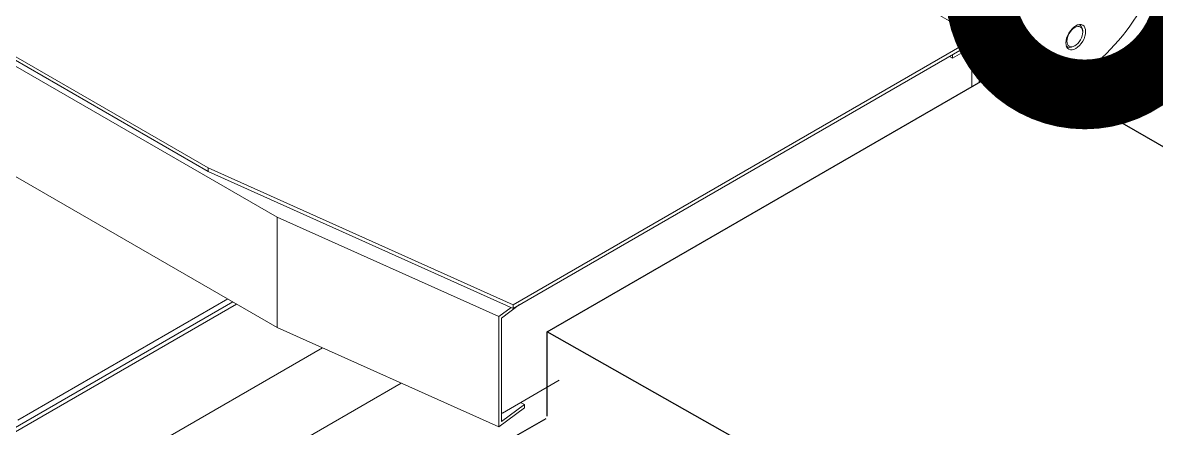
# Model space of a CAD drawing. Header units: millimetres. Extents: x -5 to 1510635, y -6 to 71285.
# Drawn here: x 1277114 to 1277927, y 11332 to 11623 of the extents above; entities that cross this region are included whole.
import ezdxf

# ---------------------------------------------------------------- set-up
doc = ezdxf.new("R2010")
doc.units = ezdxf.units.MM
doc.header["$LTSCALE"] = 1000
doc.linetypes.add('HIDDEN', pattern=[0.375, 0.25, -0.125])
doc.linetypes.add('PHANTOM', pattern=[2.5, 1.25, -0.25, 0.25, -0.25, 0.25, -0.25])
for name, color, linetype in [('2', 42, 'Continuous'), ('MP-4', 4, 'HIDDEN'), ('MP-8', 8, 'Continuous'), ('MP-DE-0001', 7, 'Continuous')]:
    doc.layers.add(name, color=color, linetype=linetype)

# ---------------------------------------------------------------- blocks, each defined once
blk = doc.blocks.new('12323398760')
at = {"layer": '2', "const_width": 50}
blk.add_lwpolyline([(-285.01, -1012.57, 1), (-135.01, -1012.57, 1)], format="xyb", close=True, dxfattribs=at)

msp = doc.modelspace()

# ---------------------------------------------------------------- linework, layer by layer
at = {"layer": '2', "color": 6, "linetype": 'PHANTOM'}
msp.add_arc((1275218.259, 12212.212), 3135.026, 146.209252, 107.895356, dxfattribs=at)
at = {"layer": 'MP-4', "color": 1, "linetype": 'Continuous', "lineweight": 15}
for p, q in [((1277798.492, 11612.659), (1275889.304, 12714.929)), ((1276931.843, 11698.075), (1277246.949, 11516.149)), ((1276933.737, 11699.594), (1277246.949, 11518.761)), ((1276928.547, 11695.895), (1277296.446, 11483.489)), ((1277872.288, 11621.106), (1277871.523, 11621.548)), ((1277874.152, 11616.169), (1277874.152, 11616.986)), ((1276940.984, 11609.515), (1277296.446, 11404.289)), ((1277465.71, 11420.527), (1277798.492, 11612.659)), ((1277465.71, 11417.914), (1277798.492, 11610.046)), ((1277780.814, 11599.84), (1277799.199, 11610.454)), ((1277798.492, 11610.046), (1277798.492, 11612.659)), ((1277801.199, 11610.652), (1277798.492, 11612.215)), ((1277799.199, 11610.454), (1277798.492, 11610.862)), ((1277802.028, 11581.164), (1277802.028, 11608.821)), ((1277780.814, 11597.39), (1277799.199, 11608.005)), ((1277794.603, 11576.878), (1277794.603, 11605.351)), ((1277799.199, 11608.005), (1277799.906, 11607.596)), ((1277799.906, 11579.939), (1277799.906, 11607.596)), ((1277862.523, 11605.959), (1277863.288, 11605.518)), ((1277867.788, 11605.963), (1277868.496, 11606.372)), ((1277778.693, 11598.615), (1277780.814, 11597.39)), ((1277780.814, 11599.84), (1277780.814, 11597.39)), ((1277802.028, 11584.799), (1277805.175, 11582.981)), ((1277465.71, 11420.527), (1277246.949, 11518.761)), ((1277246.949, 11518.761), (1277246.949, 11516.149)), ((1277465.71, 11417.914), (1277246.949, 11516.149)), ((1277296.446, 11483.489), (1277455.545, 11412.045)), ((1277296.446, 11483.489), (1277296.446, 11404.289)), ((1277264.819, 11422.549), (1276649.965, 11067.563)), ((1277110.477, 11337.744), (1277261.091, 11424.701)), ((1277267.455, 11421.027), (1276652.272, 11065.851)), ((1277455.545, 11412.045), (1277464.302, 11418.546)), ((1277457.387, 11410.963), (1277470.394, 11420.619)), ((1277465.71, 11420.527), (1277465.71, 11417.914)), ((1277455.545, 11412.045), (1277455.545, 11332.845)), ((1277457.387, 11410.963), (1277457.387, 11336.662)), ((1277296.446, 11404.289), (1277455.545, 11332.845)), ((1276703.007, 11028.19), (1277329.061, 11389.643)), ((1277458.02, 11342.847), (1277498.845, 11366.417)), ((1277457.387, 11336.662), (1277473.963, 11348.967)), ((1277473.963, 11348.967), (1277470.957, 11350.317)), ((1277473.963, 11348.967), (1277473.963, 11346.517)), ((1277455.545, 11332.845), (1277473.963, 11346.517)), ((1277457.387, 11343.213), (1277458.02, 11342.847))]:
    msp.add_line(p, q, dxfattribs=at)
for centre, major_axis, start_param, end_param in [((1277865.667, 11663.526), (50, 86.603), 0, 2.4597349), ((1277869.203, 11661.485), (-47.5, -82.272), 0.5851275, 3.6572971), ((1277869.203, 11661.485), (-47.5, -82.272), 3.6572971, 5.8428695), ((1277867.788, 11613.312), (4.5, 7.794), 0, 0.2177781), ((1277867.788, 11613.312), (4.5, 7.794), 5.4977873, 6.2831853), ((1277799.199, 11607.188), (-2, -3.464), 2.3561945, 3.9269908), ((1277799.199, 11607.188), (-0.5, -0.866), 2.3561945, 3.9269908), ((1277867.788, 11613.312), (4.5, 7.794), 2.9238146, 3.9269906), ((1277869.203, 11661.485), (-47.5, -82.272), 5.8428695, 6.0628876), ((1277865.667, 11663.526), (50, 86.603), 2.8072214, 2.9490429), ((1277865.667, 11663.526), (50, 86.603), 3.7983772, 3.9269908)]:
    msp.add_ellipse(centre, major_axis=major_axis, ratio=0.5773502, start_param=start_param, end_param=end_param, dxfattribs=at)
for centre, major_axis in [((1277869.203, 11612.495), (5, 8.66)), ((1277868.496, 11612.904), (-4, -6.928))]:
    msp.add_ellipse(centre, major_axis=major_axis, ratio=0.5773502, dxfattribs=at)
at = {"layer": 'MP-8', "lineweight": 15}
msp.add_line((1276741.367, 10992.36), (1277385.548, 11364.277), dxfattribs=at)
at = {"layer": 'MP-DE-0001', "color": 7, "linetype": 'Continuous'}
for p, q in [((1277490.241, 11401.154), (1277825.979, 11594.993)), ((1278234.918, 11358.891), (1277826.496, 11594.694)), ((1277490.241, 11340.524), (1277490.241, 11401.154)), ((1278126.147, 11040.642), (1277490.241, 11401.154)), ((1277462.664, 11323.584), (1277489.359, 11338.996))]:
    msp.add_line(p, q, dxfattribs=at)

# ---------------------------------------------------------------- block references
at = {"layer": 'MP-4', "linetype": 'ByBlock'}
msp.add_blockref('12323398760', (1278085.655, 12659.01), dxfattribs=at)

doc.saveas('drawing.dxf')
